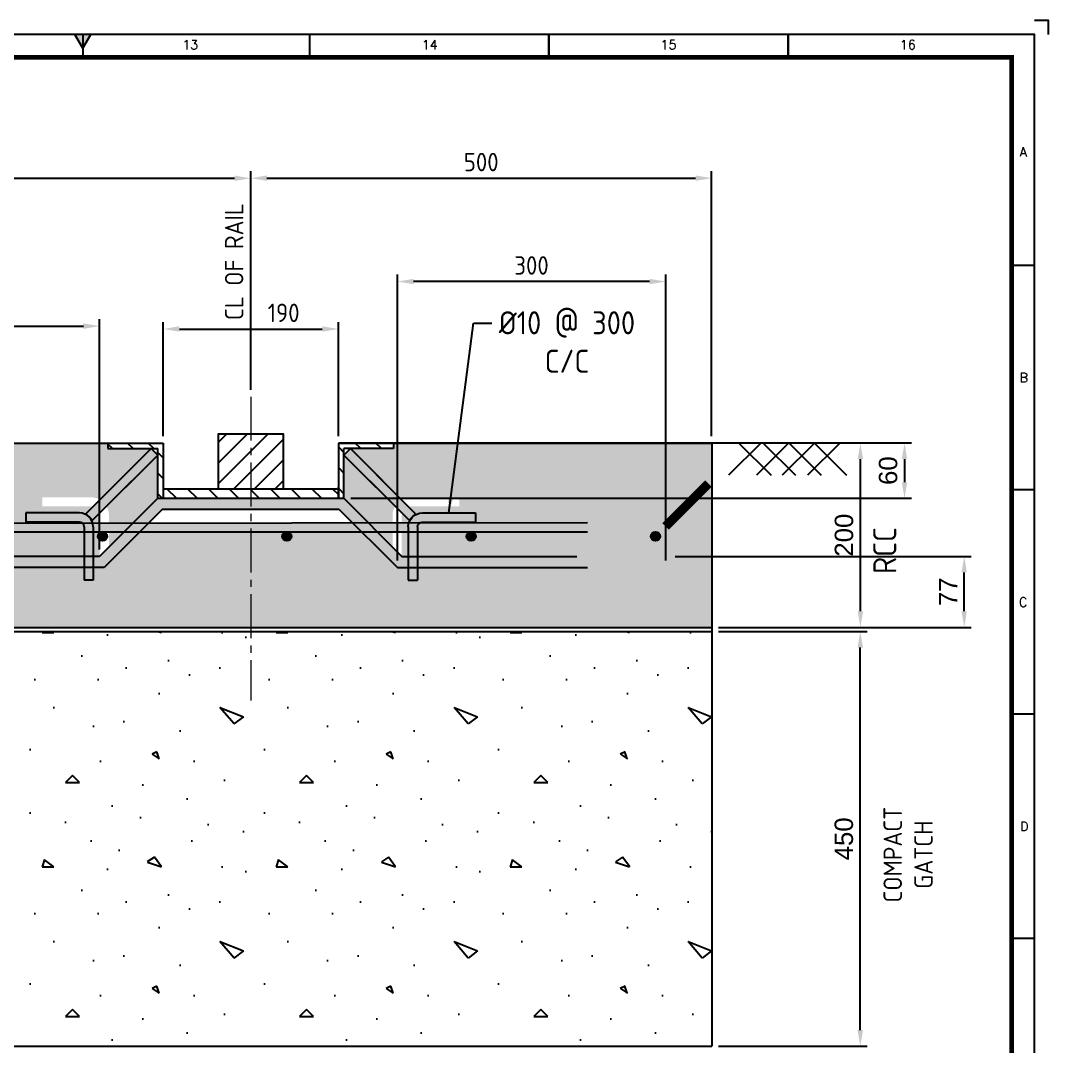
# Model space of a CAD drawing. Header units: millimetres. Extents: x -1055 to 11244, y -20673 to 2560.
# Drawn here: x 1599.5 to 1822.6, y 370.4 to 593 of the extents above; entities that cross this region are included whole.
import ezdxf
from ezdxf.enums import TextEntityAlignment as Align

# ---------------------------------------------------------------- set-up
doc = ezdxf.new("R2010")
doc.units = ezdxf.units.MM
doc.linetypes.add('CENTER2', pattern=[28.575, 19.05, -3.175, 3.175, -3.175])
doc.layers.add('BORDER', color=6, linetype='Continuous')
doc.styles.add('ACISOTS', font='isocp.shx')
doc.styles.add('ROMANS', font='romans.shx', dxfattribs={"width": 0.8})
doc.styles.get("Standard").update_dxf_attribs({"font": 'arial.ttf'})
doc.dimstyles.new('ISO-25', dxfattribs={"dimtxt": 4, "dimasz": 3.5, "dimexe": 1.5, "dimexo": 1.5, "dimgap": 1.5, "dimtad": 1, "dimtxsty": 'Standard', "dimcen": 0, "dimadec": 0, "dimazin": 0, "dimtfac": 1, "dimtmove": 0, "dimatfit": 3, "dimfxl": 1, "dimarcsym": 0})

# ---------------------------------------------------------------- blocks, each defined once
blk = doc.blocks.new('*D27783')
at = {"color": 0, "lineweight": -2}
for p, q in [((1137.48, 515.38), (1137.48, 560.28)), ((1649.48, 512.88), (1649.48, 560.28)), ((1140.98, 558.78), (1645.98, 558.78))]:
    blk.add_line(p, q, dxfattribs=at)
at = {"color": 0}
for points in [[(1140.98, 559.36), (1140.98, 558.2), (1137.48, 558.78)], [(1645.98, 558.2), (1645.98, 559.36), (1649.48, 558.78)]]:
    blk.add_solid(points, dxfattribs=at)
at = {"layer": 'Defpoints', "color": 0}
for p in [(1649.48, 558.78), (1137.48, 513.88), (1649.48, 511.38)]:
    blk.add_point(p, dxfattribs=at)
at = {"color": 0, "insert": (1393.48, 562.28), "char_height": 4, "attachment_point": 5, "style": 'ACISOTS'}
blk.add_mtext('2560 ', dxfattribs=at)
blk = doc.blocks.new('*D27784')
at = {"color": 0, "lineweight": -2}
for p, q in [((1750.98, 501.35), (1783.25, 501.35)), ((1781.75, 464.85), (1781.75, 497.85)), ((1750.98, 461.35), (1783.25, 461.35))]:
    blk.add_line(p, q, dxfattribs=at)
at = {"color": 0}
for points in [[(1782.33, 497.85), (1781.17, 497.85), (1781.75, 501.35)], [(1781.17, 464.85), (1782.33, 464.85), (1781.75, 461.35)]]:
    blk.add_solid(points, dxfattribs=at)
at = {"layer": 'Defpoints', "color": 0}
for p in [(1749.48, 501.35), (1781.75, 501.35), (1749.48, 461.35)]:
    blk.add_point(p, dxfattribs=at)
at = {"color": 0, "insert": (1778.21, 481.35), "char_height": 4, "attachment_point": 5, "rotation": 90}
blk.add_mtext('200', dxfattribs=at)
blk = doc.blocks.new('*D27785')
at = {"color": 0, "lineweight": -2}
for p, q in [((1556.68, 478.25), (1556.68, 528.21)), ((1560.18, 526.71), (1613.18, 526.71)), ((1616.68, 478.25), (1616.68, 528.21))]:
    blk.add_line(p, q, dxfattribs=at)
at = {"color": 0}
for points in [[(1560.18, 527.29), (1560.18, 526.12), (1556.68, 526.71)], [(1613.18, 526.12), (1613.18, 527.29), (1616.68, 526.71)]]:
    blk.add_solid(points, dxfattribs=at)
at = {"layer": 'Defpoints', "color": 0}
for p in [(1616.68, 526.71), (1556.68, 476.75), (1616.68, 476.75)]:
    blk.add_point(p, dxfattribs=at)
at = {"color": 0, "insert": (1586.68, 530.21), "char_height": 4, "attachment_point": 5, "style": 'ACISOTS'}
blk.add_mtext('300', dxfattribs=at)
blk = doc.blocks.new('*D27786')
at = {"color": 0, "lineweight": -2}
for p, q in [((1630.48, 502.85), (1630.48, 527.58)), ((1668.48, 502.85), (1668.48, 527.58)), ((1633.98, 526.08), (1664.98, 526.08))]:
    blk.add_line(p, q, dxfattribs=at)
at = {"color": 0}
for points in [[(1633.98, 526.67), (1633.98, 525.5), (1630.48, 526.08)], [(1664.98, 525.5), (1664.98, 526.67), (1668.48, 526.08)]]:
    blk.add_solid(points, dxfattribs=at)
at = {"layer": 'Defpoints', "color": 0}
for p in [(1668.48, 526.08), (1630.48, 501.35), (1668.48, 501.35)]:
    blk.add_point(p, dxfattribs=at)
at = {"color": 0, "insert": (1656.61, 529.58), "char_height": 4, "attachment_point": 5, "style": 'ACISOTS'}
blk.add_mtext('190', dxfattribs=at)
blk = doc.blocks.new('*D27788')
at = {"color": 0, "lineweight": -2}
for p, q in [((1649.48, 512.88), (1649.48, 560.3)), ((1749.48, 502.85), (1749.48, 560.3)), ((1652.98, 558.8), (1745.98, 558.8))]:
    blk.add_line(p, q, dxfattribs=at)
at = {"color": 0}
for points in [[(1652.98, 559.39), (1652.98, 558.22), (1649.48, 558.8)], [(1745.98, 558.22), (1745.98, 559.39), (1749.48, 558.8)]]:
    blk.add_solid(points, dxfattribs=at)
at = {"layer": 'Defpoints', "color": 0}
for p in [(1749.48, 558.8), (1649.48, 511.38), (1749.48, 501.35)]:
    blk.add_point(p, dxfattribs=at)
at = {"color": 0, "insert": (1699.48, 562.3), "char_height": 4, "attachment_point": 5, "style": 'ACISOTS'}
blk.add_mtext('500', dxfattribs=at)
blk = doc.blocks.new('*D27789')
at = {"color": 0, "lineweight": -2}
for p, q in [((1681.29, 475.85), (1681.29, 537.87)), ((1739.52, 475.89), (1739.52, 537.87)), ((1736.02, 536.37), (1684.79, 536.37))]:
    blk.add_line(p, q, dxfattribs=at)
at = {"color": 0}
for points in [[(1684.79, 536.96), (1684.79, 535.79), (1681.29, 536.37)], [(1736.02, 535.79), (1736.02, 536.96), (1739.52, 536.37)]]:
    blk.add_solid(points, dxfattribs=at)
at = {"layer": 'Defpoints', "color": 0}
for p in [(1681.29, 536.37), (1681.29, 474.35), (1739.52, 474.39)]:
    blk.add_point(p, dxfattribs=at)
at = {"color": 0, "insert": (1710.4, 539.87), "char_height": 4, "attachment_point": 5, "style": 'ACISOTS'}
blk.add_mtext('300', dxfattribs=at)
blk = doc.blocks.new('A1B')
at = {"layer": 'BORDER'}
for p, q in [((630.5, 587), (628.77, 590)), ((630.5, 590), (630.5, 585)), ((630.5, 587), (632.23, 590))]:
    blk.add_line(p, q, dxfattribs=at)
at = {"layer": 'BORDER', "color": 1}
for p, q in [((679.69, 590), (679.69, 585)), ((731.63, 590), (731.63, 585)), ((731.63, 585), (731.63, 590)), ((731.63, 590), (731.63, 585)), ((783.56, 590), (783.56, 585)), ((783.56, 585), (783.56, 590)), ((837, 539.83), (832, 539.83)), ((837, 491.17), (832, 491.17)), ((837, 442.5), (832, 442.5)), ((837, 393.84), (832, 393.84))]:
    blk.add_line(p, q, dxfattribs=at)
blk.add_lwpolyline([(840, 590), (840, 593), (837, 593)], dxfattribs=at)
at = {"layer": 'BORDER'}
blk.add_lwpolyline([(837, 3), (837, 590), (3, 590), (3, 3)], close=True, dxfattribs=at)
at = {"layer": 'BORDER', "const_width": 1}
blk.add_lwpolyline([(8, 8), (832, 8), (832, 585), (8, 585)], close=True, dxfattribs=at)
at = {"layer": 'BORDER'}
blk.add_solid([(632.23, 590), (628.77, 590), (630.5, 587)], dxfattribs=at)
at = {"layer": 'BORDER', "color": 1, "style": 'ROMANS'}
for s, p in [('13', (653.79, 586.75)), ('14', (705.77, 586.75)), ('15', (757.56, 586.75)), ('16', (809.48, 586.75)), ('A', (834.52, 563.52)), ('B', (834.65, 514.55)), ('C', (834.51, 465.84)), ('D', (834.75, 417.17))]:
    blk.add_text(s, height=2, dxfattribs=at).set_placement(p, align=Align.CENTER)
blk = doc.blocks.new('*D27840')
at = {"color": 0, "lineweight": -2}
for p, q in [((1750.98, 460.46), (1783.23, 460.46)), ((1781.73, 373.96), (1781.73, 456.96)), ((1750.98, 370.46), (1783.23, 370.46))]:
    blk.add_line(p, q, dxfattribs=at)
at = {"color": 0}
for points in [[(1782.31, 456.96), (1781.14, 456.96), (1781.73, 460.46)], [(1781.14, 373.96), (1782.31, 373.96), (1781.73, 370.46)]]:
    blk.add_solid(points, dxfattribs=at)
at = {"layer": 'Defpoints', "color": 0}
for p in [(1749.48, 460.46), (1781.73, 460.46), (1749.48, 370.46)]:
    blk.add_point(p, dxfattribs=at)
at = {"color": 0, "insert": (1778.18, 415.46), "char_height": 4, "attachment_point": 5, "rotation": 90}
blk.add_mtext('450', dxfattribs=at)
blk = doc.blocks.new('*D28615')
at = {"color": 0, "lineweight": -2}
for p, q in [((1741.54, 476.76), (1805.78, 476.76)), ((1804.28, 464.85), (1804.28, 473.26)), ((1750.98, 461.35), (1805.78, 461.35))]:
    blk.add_line(p, q, dxfattribs=at)
at = {"color": 0}
for points in [[(1804.86, 473.26), (1803.69, 473.26), (1804.28, 476.76)], [(1803.69, 464.85), (1804.86, 464.85), (1804.28, 461.35)]]:
    blk.add_solid(points, dxfattribs=at)
at = {"layer": 'Defpoints', "color": 0}
for p in [(1740.04, 476.76), (1804.28, 476.76), (1749.48, 461.35)]:
    blk.add_point(p, dxfattribs=at)
at = {"color": 0, "insert": (1800.78, 469.06), "char_height": 4, "attachment_point": 5, "rotation": 90}
blk.add_mtext('77', dxfattribs=at)
blk = doc.blocks.new('*D28616')
at = {"color": 0, "lineweight": -2}
for p, q in [((1669.98, 501.35), (1792.83, 501.35)), ((1791.33, 497.85), (1791.33, 492.85)), ((1671.18, 489.35), (1792.83, 489.35))]:
    blk.add_line(p, q, dxfattribs=at)
at = {"color": 0}
for points in [[(1791.91, 497.85), (1790.74, 497.85), (1791.33, 501.35)], [(1790.74, 492.85), (1791.91, 492.85), (1791.33, 489.35)]]:
    blk.add_solid(points, dxfattribs=at)
at = {"layer": 'Defpoints', "color": 0}
for p in [(1668.48, 501.35), (1669.68, 489.35), (1791.33, 489.35)]:
    blk.add_point(p, dxfattribs=at)
at = {"color": 0, "insert": (1787.78, 495.35), "char_height": 4, "attachment_point": 5, "rotation": 90}
blk.add_mtext('60', dxfattribs=at)
blk = doc.blocks.new('A$7E9AE118329B')
at = {"transparency": 33554687}
h = blk.add_hatch(color=256, dxfattribs=at)
h.dxf.hatch_style = 1
h.paths.add_polyline_path([(7.78, 7.21), (0.71, 14.29), (0, 13.58), (7.07, 6.51)])
h.paths.add_polyline_path([(14.29, 6.3), (14.29, 7.3), (8.49, 7.3, 0.414214), (6.99, 5.8), (6.99, 0), (7.99, 0), (7.99, 5.8, -0.414214), (8.49, 6.3)])
for p, q in [((0.71, 14.29), (0, 13.58)), ((7.07, 6.51), (0, 13.58)), ((7.78, 7.21), (0.71, 14.29)), ((7.78, 7.21), (7.07, 6.51)), ((8.49, 7.3), (14.29, 7.3)), ((14.29, 7.3), (14.29, 6.3)), ((6.99, 5.8), (6.99, 0)), ((7.99, 5.8), (7.99, 0)), ((8.49, 6.3), (14.29, 6.3)), ((6.99, 0), (7.99, 0))]:
    blk.add_line(p, q)
at = {"extrusion": (0, 0, -1)}
for radius in [1.5, 1.5, 0.5]:
    blk.add_arc((-8.49, 5.8), radius, 0, 90, dxfattribs=at)

msp = doc.modelspace()

# ---------------------------------------------------------------- hatches: boundary and pattern name
at = {"transparency": 33554687}
h = msp.add_hatch(dxfattribs=at)
h.set_pattern_fill('CONC', color=256)
h.set_pattern_definition([(0, (4944.996, -25575.842), (0, 25.4), [0, -25.4]), (0, (4945.25, -25584.732), (0, 25.4), [0, -25.4]), (0, (4946.012, -25571.016), (0, 25.4), [0, -25.4]), (338.19859, (4932.8045, -25578.8895), (76.2, -25.4), [2.735664, -134.047522]), (216.869898, (4935.3445, -25579.9055), (76.2, 50.8), [1.27, -125.73]), (130.601295, (4934.3285, -25580.6675), (127, -152.4), [2.341764, -231.834665]), (206.56505, (4925.946, -25583.716), (-25.4, -25.4), [0.567961, -56.228165]), (326.309932, (4925.4385, -25583.9695), (50.8, -25.4), [0.91581, -90.665192]), (108.43495, (4926.2005, -25584.4775), (-25.4, 50.8), [0.803219, -79.518634]), (225, (4942.202, -25586.256), (-4e-15, -25.4), [1.07763, -34.843394]), (0, (4941.44, -25587.018), (25.4, 25.4), [1.524, -23.876]), (135, (4942.964, -25587.018), (-25.4, 2e-15), [1.07763, -34.843394]), (251.56505, (4939.1545, -25569.9995), (25.4, 50.8), [0.803219, -79.518634]), (0, (4938.9, -25570.762), (25.4, 25.4), [1.27, -24.13]), (143.130102, (4940.1705, -25570.7615), (-76.2, 50.8), [1.27, -125.73]), (213.690068, (4925.6925, -25569.7455), (50.8, 25.4), [0.91581, -90.665192]), (341.56505, (4924.9305, -25570.2535), (-50.8, 25.4), [1.606437, -78.715416]), (126.869898, (4926.4545, -25570.7615), (50.8, -76.2), [1.27, -125.73]), (0, (4933.058, -25570.762), (0, 25.4), [0, -25.4]), (0, (4926.2, -25577.366), (0, 25.4), [0, -25.4]), (0, (4933.312, -25586.764), (0, 25.4), [0, -25.4]), (0, (4940.17, -25578.89), (0, 25.4), [0, -25.4]), (0, (4932.804, -25574.572), (0, 25.4), [0, -25.4]), (0, (4927.216, -25573.81), (0, 25.4), [0, -25.4]), (0, (4929.502, -25575.334), (0, 25.4), [0, -25.4]), (0, (4928.486, -25581.43), (0, 25.4), [0, -25.4]), (0, (4922.39, -25580.414), (0, 25.4), [0, -25.4]), (0, (4922.644, -25574.572), (0, 25.4), [0, -25.4]), (0, (4921.882, -25568.984), (0, 25.4), [0, -25.4]), (0, (4929.756, -25567.968), (0, 25.4), [0, -25.4]), (0, (4935.344, -25566.952), (0, 25.4), [0, -25.4]), (0, (4944.234, -25567.968), (0, 25.4), [0, -25.4]), (0, (4938.138, -25575.842), (0, 25.4), [0, -25.4]), (0, (4935.598, -25571.27), (0, 25.4), [0, -25.4]), (0, (4937.63, -25583.462), (0, 25.4), [0, -25.4]), (0, (4930.01, -25584.732), (0, 25.4), [0, -25.4]), (0, (4937.63, -25590.32), (0, 25.4), [0, -25.4]), (0, (4929.248, -25588.796), (0, 25.4), [0, -25.4]), (0, (4921.12, -25589.558), (0, 25.4), [0, -25.4]), (0, (4924.168, -25590.828), (0, 25.4), [0, -25.4]), (0, (4924.422, -25587.272), (0, 25.4), [0, -25.4]), (0, (4941.44, -25591.336), (0, 25.4), [0, -25.4]), (0, (4944.488, -25580.922), (0, 25.4), [0, -25.4]), (0, (4943.218, -25573.302), (0, 25.4), [0, -25.4]), (0, (4931.534, -25591.59), (0, 25.4), [0, -25.4])])
edge = h.paths.add_edge_path()
edge.add_line((1037.482659, 493.25056), (1037.482659, 461.34783))
edge.add_line((1037.482659, 461.34783), (1106.695811, 461.34783))
edge.add_ellipse((1139.8741, 484.695305), major_axis=(-57, 0), ratio=0.503735377, start_angle=2.79524632, end_angle=54.40336334, ccw=False)
edge.add_line((1082.941919, 483.295065), (1047.482659, 483.25056))
edge.add_line((1047.482659, 483.25056), (1037.482659, 493.25056))
h.paths.add_polyline_path([(1057.482659, 482.097823, 2.4142135624), (1058.482659, 481.097823, 0.4142135624)], flags=16)
edge = h.paths.add_edge_path()
edge.add_line((1037.482659, 501.34783), (1037.482659, 493.25056))
edge.add_line((1037.482659, 493.25056), (1047.482659, 483.25056))
edge.add_line((1047.482659, 483.25056), (1082.941919, 483.295065))
edge.add_ellipse((1139.8741, 484.695305), major_axis=(-57, 0), ratio=0.503735377, start_angle=324.55182591, end_angle=362.79524632, ccw=False)
edge.add_line((1093.439594, 501.34783), (1037.482659, 501.34783))
edge = h.paths.add_edge_path()
edge.add_ellipse((1139.8741, 484.695305), major_axis=(57, 0), ratio=0.503735377, start_angle=144.55182591, end_angle=182.79524632)
edge.add_line((1082.941919, 483.295065), (1104.71728, 483.322396))
edge.add_line((1104.71728, 483.322396), (1104.71728, 485.582451))
edge.add_arc((1102.71728, 485.582451), 2, 0, 90)
edge.add_line((1102.71728, 487.582451), (1092.224683, 487.582451))
edge.add_line((1092.224683, 487.582451), (1092.224683, 489.582451))
edge.add_line((1092.224683, 489.582451), (1102.71728, 489.582451))
edge.add_arc((1102.71728, 485.582451), 4, 59.47751219, 90, ccw=False)
edge.add_line((1104.748786, 489.02817), (1115.868446, 500.14783))
edge.add_line((1115.868446, 500.14783), (1106.482659, 500.14783))
edge.add_line((1106.482659, 500.14783), (1106.482659, 501.34783))
edge.add_line((1106.482659, 501.34783), (1093.439594, 501.34783))
edge = h.paths.add_edge_path()
edge.add_ellipse((1139.8741, 484.695305), major_axis=(57, 0), ratio=0.503735377, start_angle=185.19029551, end_angle=196.06877143)
edge.add_line((1085.10108, 476.74783), (1104.682659, 476.74783))
edge.add_line((1104.682659, 476.74783), (1104.71728, 476.782451))
edge.add_line((1104.71728, 476.782451), (1104.71728, 482.097823))
edge.add_line((1104.71728, 482.097823), (1083.107815, 482.097823))
h.paths.add_polyline_path([(1097.482659, 482.097823, 2.4142135624), (1098.482659, 481.097823, 0.4142135624)], flags=16)
h.paths.add_polyline_path([(1117.282659, 498.733616), (1106.163, 487.613957, -0.1339724952), (1106.71728, 485.582451), (1106.71728, 483.324906), (1111.265444, 483.330614), (1117.282659, 489.34783)])
edge = h.paths.add_edge_path()
edge.add_ellipse((1139.8741, 484.695305), major_axis=(57, 0), ratio=0.503735377, start_angle=201.1233521, end_angle=234.40336334)
edge.add_line((1106.695811, 461.34783), (1137.482659, 461.34783))
edge.add_line((1137.482659, 461.34783), (1137.482659, 480.097823))
edge.add_arc((1137.482659, 481.097823), 1, 90, 270, ccw=False)
edge.add_line((1137.482659, 482.097823), (1113.426765, 482.097823))
edge.add_line((1113.426765, 482.097823), (1106.71728, 475.388338))
edge.add_line((1106.71728, 475.388338), (1106.71728, 475.089853))
edge.add_line((1106.71728, 475.089853), (1106.71728, 475.068972))
edge.add_line((1106.71728, 475.068972), (1106.397914, 475.068972))
edge.add_line((1106.397914, 475.068972), (1105.676772, 474.34783))
edge.add_line((1105.676772, 474.34783), (1086.704116, 474.34783))
h.paths.add_polyline_path([(1106.71728, 478.782451), (1110.032652, 482.097823), (1106.71728, 482.097823)])
edge = h.paths.add_edge_path()
edge.add_ellipse((1139.8741, 484.695305), major_axis=(57, 0), ratio=0.503735377, start_angle=305.59663666, end_angle=338.8766479)
edge.add_line((1193.044083, 474.34783), (1169.288547, 474.34783))
edge.add_line((1169.288547, 474.34783), (1168.567405, 475.068972))
edge.add_line((1168.567405, 475.068972), (1168.248039, 475.068972))
edge.add_line((1168.248039, 475.068972), (1168.248039, 475.089853))
edge.add_line((1168.248039, 475.089853), (1168.248039, 475.388338))
edge.add_line((1168.248039, 475.388338), (1161.538554, 482.097823))
edge.add_line((1161.538554, 482.097823), (1137.482659, 482.097823))
edge.add_arc((1137.482659, 481.097823), 1, 0, 90, ccw=False)
edge.add_arc((1137.482659, 481.097823), 1, 270, 360, ccw=False)
edge.add_line((1137.482659, 480.097823), (1137.482659, 461.34783))
edge.add_line((1137.482659, 461.34783), (1173.052388, 461.34783))
h.paths.add_polyline_path([(1160.244289, 483.392088), (1156.688547, 486.94783), (1137.482659, 486.94783), (1137.482659, 483.363519)])
h.paths.add_polyline_path([(1118.276772, 486.94783), (1114.663822, 483.334879), (1137.482659, 483.363519), (1137.482659, 486.94783)])
h.paths.add_polyline_path([(1168.802319, 487.613957), (1157.682659, 498.733616), (1157.682659, 489.34783), (1163.634147, 483.396342), (1168.248039, 483.402133), (1168.248039, 485.582451, -0.1339724952)])
h.paths.add_polyline_path([(1168.248039, 478.782451), (1168.248039, 482.097823), (1164.932666, 482.097823)])
edge = h.paths.add_edge_path()
edge.add_ellipse((1139.8741, 484.695305), major_axis=(57, 0), ratio=0.503735377, start_angle=343.93122857, end_angle=354.80970449)
edge.add_line((1196.640384, 482.097823), (1170.248039, 482.097823))
edge.add_line((1170.248039, 482.097823), (1170.248039, 476.782451))
edge.add_line((1170.248039, 476.782451), (1170.282659, 476.74783))
edge.add_line((1170.282659, 476.74783), (1194.647119, 476.74783))
h.paths.add_polyline_path([(1177.482659, 482.097823, 2.4142135624), (1178.482659, 481.097823, 0.4142135624)], flags=16)
edge = h.paths.add_edge_path()
edge.add_ellipse((1139.8741, 484.695305), major_axis=(57, 0), ratio=0.503735377, start_angle=357.49026826, end_angle=360)
edge.add_ellipse((1139.8741, 484.695305), major_axis=(57, 0), ratio=0.503735377, start_angle=0, end_angle=35.44817409)
edge.add_line((1186.308605, 501.34783), (1168.482659, 501.34783))
edge.add_line((1168.482659, 501.34783), (1168.482659, 500.14783))
edge.add_line((1168.482659, 500.14783), (1159.096873, 500.14783))
edge.add_line((1159.096873, 500.14783), (1170.216533, 489.02817))
edge.add_arc((1172.248039, 485.582451), 4, 90, 120.52248781, ccw=False)
edge.add_line((1172.248039, 489.582451), (1182.740636, 489.582451))
edge.add_line((1182.740636, 489.582451), (1182.740636, 487.582451))
edge.add_line((1182.740636, 487.582451), (1172.248039, 487.582451))
edge.add_arc((1172.248039, 485.582451), 2, 90, 180)
edge.add_line((1170.248039, 485.582451), (1170.248039, 483.404643))
edge.add_line((1170.248039, 483.404643), (1196.819425, 483.437993))
edge = h.paths.add_edge_path()
edge.add_line((1271.654267, 483.531919), (1292.58876, 501.34783))
edge.add_line((1292.58876, 501.34783), (1186.308605, 501.34783))
edge.add_ellipse((1139.8741, 484.695305), major_axis=(-57, 0), ratio=0.503735377, start_angle=180, end_angle=215.44817409, ccw=False)
edge.add_ellipse((1139.8741, 484.695305), major_axis=(-57, 0), ratio=0.503735377, start_angle=177.49026826, end_angle=180, ccw=False)
edge.add_line((1196.819425, 483.437993), (1271.654267, 483.531919))
edge = h.paths.add_edge_path()
edge.add_line((1263.682659, 476.74783), (1269.969141, 482.097823))
edge.add_line((1269.969141, 482.097823), (1196.640384, 482.097823))
edge.add_ellipse((1139.8741, 484.695305), major_axis=(-57, 0), ratio=0.503735377, start_angle=163.93122857, end_angle=174.80970449, ccw=False)
edge.add_line((1194.647119, 476.74783), (1263.682659, 476.74783))
h.paths.add_polyline_path([(1217.482659, 482.097823, 2.4142135624), (1218.482659, 481.097823, 0.4142135624)], flags=16)
h.paths.add_polyline_path([(1257.482659, 482.097823, 2.4142135624), (1258.482659, 481.097823, 0.4142135624)], flags=16)
edge = h.paths.add_edge_path()
edge.add_line((1359.753262, 461.34783), (1376.002486, 482.097823))
edge.add_line((1376.002486, 482.097823), (1269.969141, 482.097823))
edge.add_line((1269.969141, 482.097823), (1263.682659, 476.74783))
edge.add_line((1263.682659, 476.74783), (1263.682659, 474.34783))
edge.add_line((1263.682659, 474.34783), (1193.044083, 474.34783))
edge.add_ellipse((1139.8741, 484.695305), major_axis=(-57, 0), ratio=0.503735377, start_angle=125.59663666, end_angle=158.8766479, ccw=False)
edge.add_line((1173.052388, 461.34783), (1359.753262, 461.34783))
h.paths.add_polyline_path([(1297.482659, 482.097823, 2.4142135624), (1298.482659, 481.097823, 0.4142135624)], flags=16)
h.paths.add_polyline_path([(1337.482659, 482.097823, 2.4142135624), (1338.482659, 481.097823, 0.4142135624)], flags=16)
h.paths.add_polyline_path([(1377.229285, 483.664426), (1391.077077, 501.34783), (1292.58876, 501.34783), (1271.654267, 483.531919)])
h.paths.add_polyline_path([(1393.482659, 461.34783), (1393.482659, 482.097823), (1376.002486, 482.097823), (1359.753262, 461.34783)])
h.paths.add_polyline_path([(1377.482659, 482.097823, 2.4142135624), (1378.482659, 481.097823, 0.4142135624)], flags=16)
h.paths.add_polyline_path([(1391.077077, 501.34783), (1377.229285, 483.664426), (1393.482659, 483.684826), (1393.482659, 501.34783)])
h.paths.add_polyline_path([(1443.230046, 483.747264), (1455.738744, 501.34783), (1393.482659, 501.34783), (1393.482659, 483.684826)])
h.paths.add_polyline_path([(1393.482659, 482.097823), (1393.482659, 461.34783), (1649.482659, 461.34783), (1649.482659, 482.097823), (1625.426765, 482.097823), (1618.71728, 475.388338), (1618.71728, 475.089853), (1618.71728, 475.068972), (1618.397914, 475.068972), (1617.676772, 474.34783), (1526.682659, 474.34783), (1526.682659, 476.74783), (1616.682659, 476.74783), (1616.71728, 476.782451), (1616.71728, 480.283389, -0.5153809237), (1616.71728, 481.912257), (1616.71728, 482.097823), (1442.057791, 482.097823), (1432.778542, 469.041306), (1417.963418, 480.351765, -1.4516140985), (1417.297537, 482.097823)])
h.paths.add_polyline_path([(1537.297537, 482.097823, 2.4142135624), (1538.297537, 481.097823, 0.4142135624)], flags=16)
h.paths.add_polyline_path([(1457.297537, 482.097823, 2.4142135624), (1458.297537, 481.097823, 0.4142135624)], flags=16)
h.paths.add_polyline_path([(1497.297537, 482.097823, 2.4142135624), (1498.297537, 481.097823, 0.4142135624)], flags=16)
h.paths.add_polyline_path([(1577.297537, 482.097823, 2.4142135624), (1578.297537, 481.097823, 0.4142135624)], flags=16)
h.paths.add_polyline_path([(1417.963418, 480.351765), (1432.778542, 469.041306), (1442.057791, 482.097823), (1417.297537, 482.097823, -0.4142135624), (1418.297537, 481.097823, -0.213696989)])
h.paths.add_polyline_path([(1455.738744, 501.34783), (1443.230046, 483.747264), (1616.71728, 483.965008), (1616.71728, 485.582451, 0.4142135624), (1614.71728, 487.582451), (1604.224683, 487.582451), (1604.224683, 489.582451), (1614.71728, 489.582451, -0.1339724952), (1616.748786, 489.02817), (1627.868446, 500.14783), (1618.482659, 500.14783), (1618.482659, 501.34783)])
h.paths.add_polyline_path([(1629.282659, 498.733616), (1618.163, 487.613957, -0.1339724952), (1618.71728, 485.582451), (1618.71728, 483.967518), (1623.908864, 483.974034), (1629.282659, 489.34783)])
h.paths.add_polyline_path([(1618.71728, 478.782451), (1622.032652, 482.097823), (1618.71728, 482.097823)])
h.paths.add_polyline_path([(1749.482659, 461.34783), (1749.482659, 493.25056), (1749.482659, 501.34783), (1694.689732, 501.34783), (1691.461751, 489.582451), (1694.740636, 489.582451), (1694.740636, 487.582451), (1684.248039, 487.582451, 0.4142135624), (1682.248039, 485.582451), (1682.248039, 475.068972), (1680.248039, 475.068972), (1680.248039, 475.089853), (1680.248039, 475.388338), (1673.538554, 482.097823), (1649.482659, 482.097823), (1649.482659, 461.34783)])
h.paths.add_polyline_path([(1657.297537, 482.097823, 2.4142135624), (1658.297537, 481.097823, 0.4142135624)], flags=16)
h.paths.add_polyline_path([(1697.297537, 482.097823, 2.4142135624), (1698.297537, 481.097823, 0.4142135624)], flags=16)
h.paths.add_polyline_path([(1676.932666, 482.097823), (1680.248039, 478.782451), (1680.248039, 482.097823)])
h.paths.add_polyline_path([(1680.802319, 487.613957), (1669.682659, 498.733616), (1669.682659, 489.34783), (1674.99234, 484.038149), (1680.248039, 484.044745), (1680.248039, 485.582451, -0.1339724952)])
h.paths.add_polyline_path([(1680.482659, 500.14783), (1671.096873, 500.14783), (1682.216533, 489.02817, -0.1339724952), (1684.248039, 489.582451), (1691.461751, 489.582451), (1694.689732, 501.34783), (1680.482659, 501.34783)])
h.paths.add_polyline_path([(1566.881085, 534.007998), (1576.484234, 534.007998), (1576.484234, 526.240738), (1566.881085, 526.240738)], flags=9)
h.paths.add_polyline_path([(1566.881085, 534.007998), (1576.484234, 534.007998), (1576.484234, 526.240738), (1566.881085, 526.240738)], flags=9)
h.paths.add_polyline_path([(1774.24919, 476.695468), (1774.24919, 486.000192), (1782.051552, 486.000192), (1782.051552, 476.695468)], flags=9)
h.paths.add_polyline_path([(1705.80232, 543.67349), (1715.00547, 543.67349), (1715.00547, 535.906229), (1705.80232, 535.906229)], flags=9)
h.paths.add_polyline_path([(1705.80232, 543.67349), (1715.00547, 543.67349), (1715.00547, 535.906229), (1705.80232, 535.906229)], flags=9)
h = msp.add_hatch(color=256, dxfattribs=at)
h.dxf.hatch_style = 1
h.paths.add_polyline_path([(1556.682659, 476.74783), (1556.682659, 474.34783), (1617.676772, 474.34783), (1630.276772, 486.94783), (1649.482659, 486.94783), (1649.482659, 489.34783), (1629.282659, 489.34783), (1616.682659, 476.74783)])
h.paths.add_polyline_path([(1682.282659, 476.74783), (1669.682659, 489.34783), (1649.482659, 489.34783), (1649.482659, 486.94783), (1668.688547, 486.94783), (1681.288547, 474.34783), (1739.482659, 474.34783), (1739.482659, 475.63986), (1739.482659, 476.74783)])
h.paths.add_polyline_path([(1566.881085, 540.07802), (1576.484234, 540.07802), (1576.484234, 532.31076), (1566.881085, 532.31076)], flags=9)
h.paths.add_polyline_path([(1583.562974, 525.328933), (1592.602344, 525.328933), (1592.602344, 517.549406), (1583.562974, 517.549406)], flags=9)
h = msp.add_hatch(dxfattribs=at)
h.set_pattern_fill('ANSI31', color=256)
h.set_pattern_definition([(45, (12419.8422, -8679.6995), (-2.245064, 2.245064), [])])
h.paths.add_polyline_path([(1656.482659, 491.34783), (1642.482659, 491.34783), (1642.482659, 503.34783), (1656.482659, 503.34783)])
h = msp.add_hatch(dxfattribs=at)
h.set_pattern_fill('ANSI31', color=256, angle=90)
h.set_pattern_definition([(135, (12419.8422, -8679.2995), (-2.245064, -2.245064), [])])
h.paths.add_polyline_path([(1680.482659, 501.34783), (1668.482659, 501.34783), (1668.482659, 489.34783), (1669.682659, 489.34783), (1669.682659, 500.14783), (1680.482659, 500.14783)])
h.paths.add_polyline_path([(1629.282659, 500.14783), (1629.282659, 489.34783), (1630.482659, 489.34783), (1630.482659, 501.34783), (1618.482659, 501.34783), (1618.482659, 500.14783)])
h = msp.add_hatch(dxfattribs=at)
h.set_pattern_fill('ANSI31', color=256, angle=90)
h.set_pattern_definition([(135, (0, -22092.5533), (-2.24506403, -2.24506403), [])])
h.paths.add_polyline_path([(1656.482659, 491.34783), (1649.482659, 491.34783), (1649.482659, 489.34783), (1668.482659, 489.34783), (1668.482659, 491.34783)])
h.paths.add_polyline_path([(1649.482659, 491.34783), (1642.482659, 491.34783), (1630.482659, 491.34783), (1630.482659, 489.34783), (1649.482659, 489.34783)])
h = msp.add_hatch(color=256, dxfattribs=at)
h.dxf.hatch_style = 1
h.paths.add_polyline_path([(1649.482659, 482.097823), (1649.482659, 484.097823), (1137.482659, 484.097823), (1137.482659, 482.097823)])
h.paths.add_polyline_path([(1649.482659, 484.097823), (1649.482659, 482.097823), (1740.280155, 482.25056), (1739.482659, 484.25056)])
h = msp.add_hatch(color=256, dxfattribs=at)
h.dxf.hatch_style = 1
h.paths.add_polyline_path([(1618.297537, 481.097823, 1), (1616.297537, 481.097823, 1)])
h = msp.add_hatch(color=256, dxfattribs=at)
h.dxf.hatch_style = 1
h.paths.add_polyline_path([(1658.297537, 481.097823, 1), (1656.297537, 481.097823, 1)])
h = msp.add_hatch(color=256, dxfattribs=at)
h.dxf.hatch_style = 1
h.paths.add_polyline_path([(1698.297537, 481.097823, 1), (1696.297537, 481.097823, 1)])
h = msp.add_hatch(color=256, dxfattribs=at)
h.dxf.hatch_style = 1
h.paths.add_polyline_path([(1738.297537, 481.097823, 1), (1736.297537, 481.097823, 1)])
h = msp.add_hatch(dxfattribs=at)
h.set_pattern_fill('CONC', color=256, scale=2)
h.set_pattern_definition([(0, (4969.126, -25559.586), (0, 50.8), [0, -50.8]), (0, (4969.634, -25577.366), (0, 50.8), [0, -50.8]), (0, (4971.16, -25549.934), (0, 50.8), [0, -50.8]), (338.19859, (4944.742, -25565.6815), (152.4, -50.8), [5.47133, -268.09504]), (216.869898, (4949.822, -25567.714), (152.4, 101.6), [2.54, -251.46]), (130.601295, (4947.7905, -25569.2375), (254, -304.8), [4.68353, -463.66933]), (206.56505, (4931.026, -25575.334), (-50.8, -50.8), [1.13592, -112.45633]), (326.30993, (4930.01, -25575.842), (101.6, -50.8), [1.83162, -181.33038]), (108.43495, (4931.534, -25576.858), (-50.8, 101.6), [1.60644, -159.03727]), (225, (4963.54, -25580.414), (-1e-14, -50.8), [2.15526, -69.68679]), (0, (4962.014, -25581.94), (50.8, 50.8), [3.048, -47.752]), (135, (4965.062, -25581.938), (-50.8, 0), [2.15526, -69.68679]), (251.56505, (4957.442, -25547.902), (50.8, 101.6), [1.60644, -159.03727]), (0, (4956.934, -25549.426), (50.8, 50.8), [2.54, -48.26]), (143.130102, (4959.474, -25549.426), (-152.4, 101.6), [2.54, -251.46]), (213.69007, (4930.518, -25547.394), (101.6, 50.8), [1.83162, -181.33038]), (341.56505, (4928.994, -25548.41), (-101.6, 50.8), [3.21287, -157.43083]), (126.869898, (4932.042, -25549.426), (101.6, -152.4), [2.54, -251.46]), (0, (4945.25, -25549.426), (0, 50.8), [0, -50.8]), (0, (4931.534, -25562.634), (0, 50.8), [0, -50.8]), (0, (4945.76, -25581.43), (0, 50.8), [0, -50.8]), (0, (4959.474, -25565.68), (0, 50.8), [0, -50.8]), (0, (4944.74, -25557.046), (0, 50.8), [0, -50.8]), (0, (4933.566, -25555.52), (0, 50.8), [0, -50.8]), (0, (4938.14, -25558.57), (0, 50.8), [0, -50.8]), (0, (4936.106, -25570.76), (0, 50.8), [0, -50.8]), (0, (4923.914, -25568.73), (0, 50.8), [0, -50.8]), (0, (4924.42, -25557.046), (0, 50.8), [0, -50.8]), (0, (4922.9, -25545.87), (0, 50.8), [0, -50.8]), (0, (4938.646, -25543.84), (0, 50.8), [0, -50.8]), (0, (4949.82, -25541.806), (0, 50.8), [0, -50.8]), (0, (4967.6, -25543.84), (0, 50.8), [0, -50.8]), (0, (4955.41, -25559.586), (0, 50.8), [0, -50.8]), (0, (4950.33, -25550.44), (0, 50.8), [0, -50.8]), (0, (4954.394, -25574.826), (0, 50.8), [0, -50.8]), (0, (4939.154, -25577.366), (0, 50.8), [0, -50.8]), (0, (4954.394, -25588.54), (0, 50.8), [0, -50.8]), (0, (4937.63, -25585.494), (0, 50.8), [0, -50.8]), (0, (4921.374, -25587.02), (0, 50.8), [0, -50.8]), (0, (4927.47, -25589.56), (0, 50.8), [0, -50.8]), (0, (4927.98, -25582.446), (0, 50.8), [0, -50.8]), (0, (4962.014, -25590.574), (0, 50.8), [0, -50.8]), (0, (4968.11, -25569.746), (0, 50.8), [0, -50.8]), (0, (4965.57, -25554.506), (0, 50.8), [0, -50.8]), (0, (4942.2, -25591.08), (0, 50.8), [0, -50.8])])
h.paths.add_polyline_path([(1749.482659, 370.455548), (1749.482659, 460.455548), (1393.482659, 460.455548), (1393.482659, 370.455548)])
edge = h.paths.add_edge_path()
edge.add_line((1393.482659, 370.455548), (1393.482659, 460.455548))
edge.add_line((1393.482659, 460.455548), (1170.426736, 460.455548))
edge.add_ellipse((1139.8741, 484.695305), major_axis=(-57, 0), ratio=0.503735377, start_angle=57.58748776, end_angle=122.41251224, ccw=False)
edge.add_line((1109.321463, 460.455548), (1037.482659, 460.455548))
edge.add_line((1037.482659, 460.455548), (1037.482659, 370.455548))
edge.add_line((1037.482659, 370.455548), (1393.482659, 370.455548))

# ---------------------------------------------------------------- linework, layer by layer
at = {"color": 3, "linetype": 'CENTER2', "lineweight": 0, "ltscale": 0.5}
msp.add_line((1649.482659, 511.384138), (1649.482659, 445.477873), dxfattribs=at)
for p, q in [((1156.482659, 501.34783), (1630.482659, 501.34783)), ((1627.868446, 500.14783), (1616.748786, 489.02817)), ((1618.482659, 501.34783), (1630.482659, 501.34783)), ((1618.482659, 501.34783), (1618.482659, 500.14783)), ((1618.482659, 500.14783), (1629.282659, 500.14783)), ((1627.868446, 500.14783), (1629.282659, 498.733616)), ((1629.282659, 489.34783), (1629.282659, 500.14783)), ((1630.482659, 501.34783), (1630.482659, 489.34783)), ((1680.482659, 501.34783), (1668.482659, 501.34783)), ((1668.482659, 501.34783), (1668.482659, 489.34783)), ((1668.482659, 501.34783), (1749.482659, 501.34783)), ((1669.682659, 489.34783), (1669.682659, 500.14783)), ((1680.482659, 500.14783), (1669.682659, 500.14783)), ((1671.096873, 500.14783), (1669.682659, 498.733616)), ((1671.096873, 500.14783), (1682.216533, 489.02817)), ((1680.482659, 501.34783), (1680.482659, 500.14783)), ((1749.482659, 501.34783), (1749.482659, 370.455548)), ((1760.148825, 501.34783), (1753.158827, 494.357833)), ((1755.405243, 501.34783), (1762.39524, 494.357833)), ((1766.165074, 501.34783), (1759.175077, 494.357833)), ((1760.669462, 501.34783), (1767.659459, 494.357833)), ((1771.776384, 501.34783), (1764.786387, 494.357833)), ((1766.280771, 501.34783), (1773.270769, 494.357833)), ((1777.271997, 501.34783), (1770.282, 494.357833)), ((1771.776384, 501.34783), (1778.766382, 494.357833)), ((1629.282659, 498.733616), (1618.163, 487.613957)), ((1669.682659, 498.733616), (1680.802319, 487.613957)), ((1668.482659, 491.34783), (1630.482659, 491.34783)), ((1668.482659, 489.34783), (1668.482659, 491.74783)), ((1629.282659, 489.34783), (1616.682659, 476.74783)), ((1629.282659, 489.34783), (1669.682659, 489.34783)), ((1669.682659, 489.34783), (1682.282659, 476.74783)), ((1630.276772, 486.94783), (1617.676772, 474.34783)), ((1668.688547, 486.94783), (1630.276772, 486.94783)), ((1668.688547, 486.94783), (1681.288547, 474.34783)), ((1047.482659, 483.25056), (1722.53738, 484.097823)), ((1048.803174, 482.097823), (1722.53738, 482.097823)), ((1616.682659, 476.74783), (1556.682659, 476.74783)), ((1682.282659, 476.74783), (1720.204813, 476.74783)), ((1617.676772, 474.34783), (1556.682659, 474.34783)), ((1681.288547, 474.34783), (1722.53738, 474.34783)), ((1037.482659, 461.34783), (1749.482659, 461.34783)), ((1037.482659, 460.455548), (1749.482659, 460.455548)), ((1037.482659, 370.455548), (1749.482659, 370.455548))]:
    msp.add_line(p, q)
msp.add_lwpolyline([(1656.482659, 491.34783), (1642.482659, 491.34783), (1642.482659, 503.34783), (1656.482659, 503.34783)], close=True)
at = {"const_width": 2}
msp.add_lwpolyline([(1739.482659, 483.25056), (1748.775553, 492.543454)], dxfattribs=at)
for centre in [(1617.297537, 481.097823), (1657.297537, 481.097823), (1697.297537, 481.097823), (1737.297537, 481.097823)]:
    msp.add_circle(centre, 1)

# ---------------------------------------------------------------- block references
msp.add_blockref('A1B', (982.554418, 0))
at = {"yscale": 2, "zscale": 2}
for p, xscale in [((1629.282659, 471.577267), -2), ((1669.682659, 471.577267), 2)]:
    msp.add_blockref('A$7E9AE118329B', p, dxfattribs=dict(at, xscale=xscale))

# ---------------------------------------------------------------- texts
at = {"attachment_point": 5, "rotation": 90, "style": 'ACISOTS'}
for s, insert, char_height in [('CL OF RAIL', (1645.877932, 540.688134), 4), ('RCC', (1787.042404, 478.014706), 5), ('COMPACT\\PGATCH', (1792.105229, 412.038173), 4)]:
    msp.add_mtext(s, dxfattribs=dict(at, insert=insert, char_height=char_height))
at = {"insert": (1718.086764, 523.259041), "char_height": 5, "attachment_point": 5, "style": 'ACISOTS'}
msp.add_mtext('%%C10 @ 300\\PC/C', dxfattribs=at)

# ---------------------------------------------------------------- dimensions: what is measured, and where the dimension line sits
dim = msp.add_linear_dim(base=(1649.482659, 558.778986), p1=(1137.482659, 513.875578), p2=(1649.482659, 511.384138), text='<> ', dimstyle='ISO-25', override={"dimtxt": 4, "dimdec": 0, "dimlfac": 5, "dimtxsty": 'ACISOTS'})
dim.commit()
dim.dimension.update_dxf_attribs({"geometry": '*D27783', "text_midpoint": (1393.482659, 558.778986), "dimtype": 160})
dim = msp.add_linear_dim(base=(1749.482659, 558.803012), p1=(1649.482659, 511.384138), p2=(1749.482659, 501.34783), dimstyle='ISO-25', override={"dimtxt": 4, "dimdec": 0, "dimlfac": 5, "dimtxsty": 'ACISOTS'})
dim.commit()
dim.dimension.update_dxf_attribs({"geometry": '*D27788', "text_midpoint": (1699.482659, 562.303012)})
dim = msp.add_linear_dim(base=(1681.288547, 536.371915), p1=(1739.519243, 474.392476), p2=(1681.288547, 474.34783), text='300', dimstyle='ISO-25', override={"dimtxt": 4, "dimdec": 0, "dimlfac": 5, "dimtxsty": 'ACISOTS'})
dim.commit()
dim.dimension.update_dxf_attribs({"geometry": '*D27789', "text_midpoint": (1710.403895, 539.871915)})
for base, p1, p2, picture, middle in [((1616.682659, 526.706423), (1556.682659, 476.74783), (1616.682659, 476.74783), '*D27785', (1586.682659, 526.706423)), ((1668.482659, 526.08407), (1630.482659, 501.34783), (1668.482659, 501.34783), '*D27786', (1656.614467, 526.08407))]:
    dim = msp.add_linear_dim(base=base, p1=p1, p2=p2, dimstyle='ISO-25', override={"dimtxt": 4, "dimdec": 0, "dimlfac": 5, "dimtxsty": 'ACISOTS'})
    dim.commit()
    dim.dimension.update_dxf_attribs({"geometry": picture, "text_midpoint": middle, "dimtype": 160})
for base, p1, p2, override, picture, middle in [((1791.325992, 489.34783), (1668.482659, 501.34783), (1669.682659, 489.34783), {"dimtxt": 4, "dimdec": 0, "dimlfac": 5}, '*D28616', (1787.7837, 495.34783)), ((1781.749978, 501.34783), (1749.482659, 461.34783), (1749.482659, 501.34783), {"dimtxt": 4, "dimdec": 0, "dimlfac": 5}, '*D27784', (1778.207686, 481.34783)), ((1804.275778, 476.76488), (1749.482659, 461.34783), (1740.041584, 476.76488), {"dimtxt": 4, "dimdec": 0, "dimlfac": 5}, '*D28615', (1800.775778, 469.056355)), ((1781.726674, 460.455548), (1749.482659, 370.455548), (1749.482659, 460.455548), {"dimdec": 0, "dimlfac": 5}, '*D27840', (1778.184382, 415.455548))]:
    dim = msp.add_linear_dim(base=base, p1=p1, p2=p2, angle=90, dimstyle='ISO-25', override=override)
    dim.commit()
    dim.dimension.update_dxf_attribs({"geometry": picture, "text_midpoint": middle})

# ---------------------------------------------------------------- leaders
msp.add_leader([(1692.453222, 486.177267), (1697.817249, 527.326279), (1701.817249, 527.326279)], dimstyle='ISO-25', override={"dimasz": 4, "dimgap": 1.5, "dimtad": 0})

doc.saveas('drawing.dxf')
